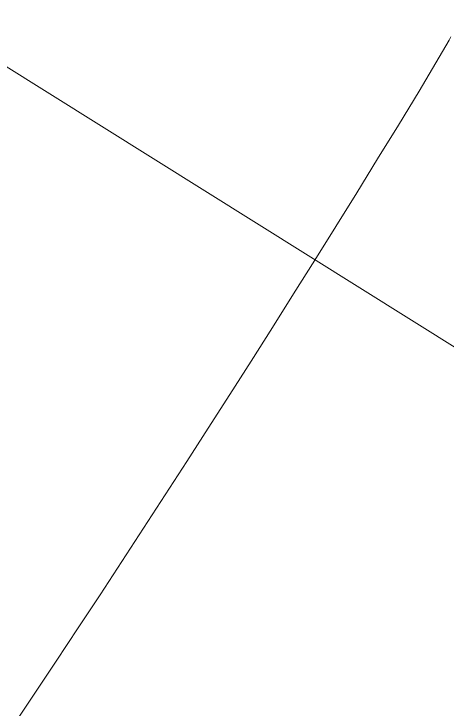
# Model space of a CAD drawing. Extents: x 2081963 to 2085386, y 738291 to 742228.
# Drawn here: x 2082837.72 to 2082848.35, y 741179.39 to 741196.45 of the extents above; entities that cross this region are included whole.
import ezdxf

# ---------------------------------------------------------------- set-up
doc = ezdxf.new("R2010")
doc.units = 0
doc.header["$MEASUREMENT"] = 0
doc.linetypes.add('DGN Style 3', pattern=[2.155532, 1.539666, -0.615866])
for name, color, linetype, lineweight in [('Prop Conc 2ft 6in Curb and Gutter', 1, 'Continuous', 30), ('Prop Dimension', 7, 'Continuous', 13), ('Prop EOT', 3, 'Continuous', 40), ('Prop Horizontal Alignment', 2, 'Continuous', 70), ('Prop Lane Lines', 9, 'Continuous', 13)]:
    doc.layers.add(name, color=color, linetype=linetype, lineweight=lineweight)
doc.layers.add('Prop Conc 4in Sidewalk', color=51, linetype='Continuous', lineweight=13, true_color=0xffff91)

# ---------------------------------------------------------------- blocks, each defined once
blk = doc.blocks.new('*U11')
at = {"layer": 'Prop Dimension'}
blk.add_line((-26.749695, 13.581323), (26.749703, -13.581416), dxfattribs=at)

msp = doc.modelspace()

# ---------------------------------------------------------------- linework, layer by layer
at = {"layer": 'Prop Conc 2ft 6in Curb and Gutter'}
for radius, start in [(452, 319.96348), (452.5, 319.96061)]:
    msp.add_arc((2082475.509, 741421.709), radius, start, 332.11546, dxfattribs=at)
at = {"layer": 'Prop Conc 4in Sidewalk', "color": 7, "linetype": 'Continuous'}
for radius, start in [(456.5, 315.01967), (461.5, 319.86228)]:
    msp.add_arc((2082475.509, 741421.709), radius, start, 332.11546, dxfattribs=at)
at = {"layer": 'Prop EOT'}
msp.add_arc((2082475.509, 741421.709), 450, 319.97503, 332.11546, dxfattribs=at)
at = {"layer": 'Prop Horizontal Alignment'}
msp.add_arc((2082475.509, 741421.709), 420, 312.21243, 337.41296, dxfattribs=at)
at = {"layer": 'Prop Lane Lines', "linetype": 'DGN Style 3'}
for centre, radius, start, end in [((2082814.215, 741216.54), 54, 328.795, 92.4227), ((2082811.812, 741216.438), 42, 328.6012, 92.4508)]:
    msp.add_arc(centre, radius, start, end, dxfattribs=at)
at = {"layer": 'Prop Lane Lines'}
for radius, start, end in [(450, 319.97503, 332.11546), (436, 312.21243, 328.60119)]:
    msp.add_arc((2082475.509, 741421.709), radius, start, end, dxfattribs=at)

# ---------------------------------------------------------------- block references
at = {"layer": 'Prop Dimension', "rotation": 354.879176}
msp.add_blockref('*U11', (2082831.539, 741198.902), dxfattribs=at)

doc.saveas('drawing.dxf')
